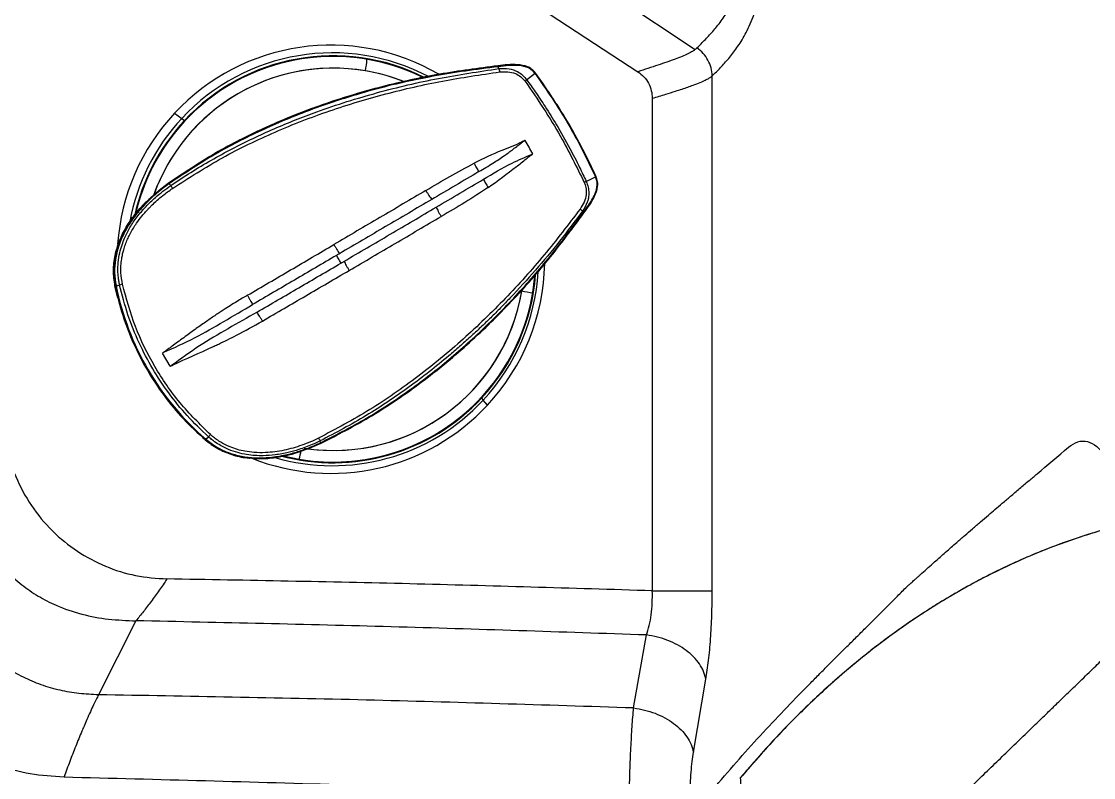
# Model space of a CAD drawing. Extents: x 939 to 1039, y 781 to 934.
# Drawn here: x 942.97 to 951.31, y 829.84 to 835.72 of the extents above; entities that cross this region are included whole.
import ezdxf

# ---------------------------------------------------------------- set-up
doc = ezdxf.new("R2010")
doc.units = 0
doc.header["$MEASUREMENT"] = 0
doc.layers.add('1', color=4, linetype='Continuous')

# ---------------------------------------------------------------- blocks, each defined once
blk = doc.blocks.new('Envoy')
at = {"layer": '1', "color": 3, "linetype": 'Continuous', "lineweight": 25}
for p, q in [((7.8108, 37.4924), (9.5552, 36.3298)), ((7.2865, 37.3508), (9.1083, 36.1572)), ((7.001, 36.2544), (7.001, 36.254)), ((8.0187, 36.2024), (8.0197, 36.2025)), ((8.0757, 36.2081), (8.0747, 36.208)), ((8.0221, 36.1953), (8.0216, 36.1965)), ((8.0282, 36.181), (8.0221, 36.1953)), ((8.3097, 36.143), (8.2452, 36.0926)), ((9.6876, 32.1183), (9.6876, 36.1236)), ((9.2213, 35.948), (9.2213, 32.1183)), ((5.504, 35.834), (5.5596, 35.793)), ((5.5596, 35.793), (5.5809, 35.7773)), ((5.456, 35.2896), (5.3569, 35.2052)), ((5.455, 35.2896), (5.456, 35.2896)), ((5.4617, 35.2838), (5.4607, 35.2847)), ((8.7069, 35.3035), (8.7798, 35.3396)), ((5.4743, 35.2716), (5.4617, 35.2838)), ((8.6777, 35.0711), (8.685, 35.0624)), ((8.685, 35.0624), (8.6856, 35.0617)), ((8.2914, 34.4336), (8.3085, 34.5701)), ((8.3091, 34.5737), (8.2918, 34.4335)), ((5.0406, 34.4906), (5.0415, 34.4905)), ((5.0625, 34.3943), (5.0406, 34.4906)), ((5.0487, 34.4917), (5.0769, 34.4974)), ((8.2918, 34.4335), (8.2914, 34.4336)), ((5.471, 33.8648), (5.4103, 33.9684)), ((7.8934, 33.618), (7.9057, 33.6023)), ((7.9378, 33.5613), (7.9057, 33.6023)), ((5.7411, 33.2934), (5.7229, 33.3093)), ((5.7411, 33.2934), (5.7421, 33.2934)), ((5.7472, 33.2979), (5.7674, 33.3173)), ((6.6393, 33.2713), (6.6372, 33.2845)), ((6.6393, 33.2713), (6.6395, 33.2702)), ((6.086, 33.1505), (6.087, 33.1504)), ((6.3464, 33.1684), (6.4735, 33.1413)), ((6.4733, 33.1409), (6.3504, 33.1669)), ((6.4735, 33.1413), (6.4733, 33.1409)), ((5.2037, 31.8849), (4.9125, 31.3092)), ((9.0756, 31.2069), (9.1761, 31.7748)), ((9.5413, 30.8622), (9.6383, 31.4299))]:
    blk.add_line(p, q, dxfattribs=at)
for centre, radius, start, end in [((6.7209, 34.7015), 1.6623, 59.7129, 137.05584), ((6.7326, 34.7013), 1.6024, 61.97876, 137.05611), ((6.7377, 34.6996), 1.5765, 80.38598, 167.20341), ((6.7373, 34.7), 1.576, 63.64904, 166.81286), ((6.7372, 34.7), 1.5764, 63.40302, 166.71358), ((6.7376, 34.6996), 1.5769, 80.38563, 166.54453), ((6.7371, 34.7013), 1.5794, 63.31766, 137.05604), ((6.2606, 36.3036), 0.742, 349.16003, 356.16983), ((6.737, 34.7013), 1.5754, 63.60134, 80.35498), ((6.737, 34.7011), 1.5751, 63.62225, 80.35422), ((6.7413, 34.6997), 1.4852, 80.38389, 160.53089), ((6.741, 34.7001), 1.4848, 68.20771, 160.42929), ((6.7408, 34.7011), 1.4839, 68.38988, 80.3551), ((7.9712, 36.1509), 0.0645, 3.92675, 27.8118), ((8.8133, 35.2701), 0.9996, 124.63475, 125.62776), ((6.7244, 34.6979), 1.6673, 137.04722, 175.97585), ((6.7356, 34.6981), 1.6068, 137.04379, 169.55641), ((6.7401, 34.698), 1.5838, 137.04453, 167.44728), ((8.5816, 35.5265), 0.2558, 295.45273, 299.32586), ((5.6521, 35.3656), 0.201, 207.85184, 215.32147), ((8.6257, 35.0362), 0.0625, 33.84855, 57.27123), ((6.7174, 34.6975), 1.6674, 317.04745, 358.84245), ((6.7365, 34.6962), 1.5774, 260.39566, 355.6252), ((6.7366, 34.6962), 1.577, 260.39555, 355.60626), ((6.7339, 34.6974), 1.5841, 317.04696, 355.59727), ((6.7293, 34.6974), 1.6072, 317.04716, 356.55219), ((7.1452, 34.9173), 2.1393, 191.47341, 229.1962), ((5.2227, 33.949), 0.5674, 102.56626, 104.88772), ((6.7403, 34.6961), 1.4857, 262.2028, 350.67618), ((6.7368, 34.6957), 1.5769, 255.38371, 350.42813), ((6.7369, 34.6957), 1.5765, 255.41303, 350.42823), ((6.7404, 34.696), 1.4855, 261.1382, 350.42335), ((7.5706, 30.6152), 3.8858, 79.309, 80.59977), ((6.7371, 34.6941), 1.5795, 254.96538, 317.05489), ((6.7209, 34.6939), 1.6623, 248.24722, 317.05576), ((6.7326, 34.6941), 1.6025, 253.72301, 317.05481), ((5.6389, 33.4625), 0.194, 311.50362, 318.22896), ((6.7893, 33.383), 0.1813, 205.07807, 212.94132), ((5.9245, 33.2985), 0.5711, 344.01899, 351.05613)]:
    blk.add_arc(centre, radius, start, end, dxfattribs=at)
for points, knots in [([(9.5686, 36.3427), (9.5904, 36.3642), (9.6341, 36.4072), (9.6996, 36.4784), (9.7648, 36.5596), (9.829, 36.6584), (9.8908, 36.7863), (9.9483, 36.9519), (10.0004, 37.1545), (10.0465, 37.392), (10.0851, 37.6631), (10.1149, 37.9652), (10.1353, 38.2932), (10.148, 38.6537), (10.1547, 39.0412), (10.1583, 39.4509), (10.1609, 39.865), (10.1636, 40.2812), (10.1661, 40.6982), (10.1687, 41.3008), (10.1708, 42.0912), (10.1717, 42.7427), (10.1721, 43.0697)], [0, 0, 0, 0, 0.042241, 0.08439, 0.126406, 0.168067, 0.209261, 0.250182, 0.291055, 0.331755, 0.372299, 0.412804, 0.453512, 0.494639, 0.541227, 0.588214, 0.635476, 0.682886, 0.730374, 0.777774, 0.888483, 1, 1, 1, 1]), ([(9.6876, 36.1236), (9.7089, 36.1449), (9.7517, 36.1877), (9.8159, 36.259), (9.8802, 36.3412), (9.9442, 36.4431), (10.0069, 36.5779), (10.0617, 36.74), (10.1085, 36.9176), (10.1479, 37.0995), (10.1841, 37.3031), (10.2164, 37.5276), (10.2442, 37.7713), (10.2673, 38.031), (10.2855, 38.3024), (10.3016, 38.6262), (10.3142, 39.0018), (10.3231, 39.4259), (10.3288, 39.8492), (10.3325, 40.2712), (10.335, 40.6915), (10.3376, 41.2963), (10.3397, 42.0884), (10.3406, 42.7409), (10.341, 43.0682)], [0, 0, 0, 0, 0.041131, 0.082408, 0.123998, 0.165945, 0.208239, 0.250676, 0.282545, 0.314432, 0.346333, 0.378286, 0.410271, 0.442246, 0.474149, 0.505926, 0.553106, 0.599957, 0.646558, 0.692933, 0.739105, 0.785057, 0.892197, 1, 1, 1, 1]), ([(9.5552, 36.3298), (9.5491, 36.325), (9.5371, 36.3157), (9.4887, 36.2908), (9.4003, 36.2543), (9.2636, 36.2065), (9.1614, 36.174), (9.1083, 36.1572)], [0, 0, 0, 0, 0.122367, 0.241323, 0.479364, 0.7298, 1, 1, 1, 1]), ([(9.5686, 36.3427), (9.5663, 36.3405), (9.5619, 36.3362), (9.5574, 36.3319), (9.5552, 36.3298)], [0, 0, 0, 0, 0.49988, 1, 1, 1, 1]), ([(9.6876, 36.1236), (9.6854, 36.1449), (9.6812, 36.1875), (9.656, 36.2477), (9.6192, 36.3018), (9.5854, 36.329), (9.5686, 36.3427)], [0, 0, 0, 0, 0.250003, 0.499999, 0.750003, 1, 1, 1, 1]), ([(5.455, 35.2896), (5.5616, 35.3612), (5.7749, 35.5044), (6.1167, 35.6832), (6.4701, 35.8367), (6.8397, 35.9657), (7.2231, 36.0701), (7.6185, 36.1519), (7.8853, 36.1855), (8.0187, 36.2024)], [0, 0, 0, 0, 0.139999, 0.280001, 0.420004, 0.560008, 0.706672, 0.853335, 1, 1, 1, 1]), ([(8.0197, 36.2025), (7.8682, 36.183), (7.5651, 36.144), (7.1171, 36.045), (6.6774, 35.9145), (6.2505, 35.7465), (5.8382, 35.5435), (5.5834, 35.3743), (5.456, 35.2896)], [0, 0, 0, 0, 0.166635, 0.33328, 0.499938, 0.66661, 0.833295, 1, 1, 1, 1]), ([(8.3133, 36.1465), (8.3044, 36.1568), (8.2866, 36.1771), (8.2392, 36.2029), (8.1481, 36.2187), (8.0708, 36.2089), (8.0197, 36.2025)], [0, 0, 0, 0, 0.128849, 0.256872, 0.508173, 1, 1, 1, 1]), ([(8.021, 36.1973), (8.0207, 36.1985), (8.0202, 36.2011), (8.0199, 36.202), (8.0197, 36.2025)], [0, 0, 0, 0, 0.47405, 1, 1, 1, 1]), ([(8.3097, 36.143), (8.3024, 36.1515), (8.2876, 36.1689), (8.2467, 36.1938), (8.1845, 36.2083), (8.1047, 36.2054), (8.05, 36.1995), (8.0216, 36.1965)], [0, 0, 0, 0, 0.108702, 0.221774, 0.461329, 0.720722, 1, 1, 1, 1]), ([(8.0216, 36.1965), (7.8517, 36.1742), (7.5115, 36.1297), (7.01, 36.0114), (6.5552, 35.8642), (6.1507, 35.6921), (5.7935, 35.5077), (5.5715, 35.359), (5.4607, 35.2847)], [0, 0, 0, 0, 0.187063, 0.3746442, 0.5618786, 0.7084308, 0.8544136, 1, 1, 1, 1]), ([(5.4743, 35.2716), (5.5264, 35.3062), (5.6299, 35.375), (5.7897, 35.4697), (5.9511, 35.5577), (6.1143, 35.639), (6.2786, 35.7138), (6.4438, 35.7825), (6.7097, 35.8832), (7.0796, 35.9991), (7.5543, 36.1112), (7.8711, 36.1578), (8.0282, 36.181)], [0, 0, 0, 0, 0.068383, 0.136054, 0.203066, 0.269461, 0.335261, 0.400486, 0.465146, 0.646215, 0.824646, 1, 1, 1, 1]), ([(5.4881, 35.2493), (5.6161, 35.3312), (5.8721, 35.4949), (6.284, 35.6927), (6.7092, 35.8579), (7.1457, 35.9885), (7.5887, 36.0901), (7.8866, 36.1336), (8.0355, 36.1553)], [0, 0, 0, 0, 0.166577, 0.333185, 0.499836, 0.666527, 0.83325, 1, 1, 1, 1]), ([(7.2748, 36.0738), (7.3447, 36.0891), (7.4966, 36.1223), (7.7447, 36.1651), (7.9234, 36.1869), (8.0189, 36.1985)], [0, 0, 0, 0, 0.284298, 0.617942, 1, 1, 1, 1]), ([(8.0282, 36.181), (8.0547, 36.1825), (8.104, 36.1853), (8.1672, 36.1626), (8.2134, 36.1307), (8.2345, 36.1053), (8.2451, 36.0925)], [0, 0, 0, 0, 0.3224465, 0.598467, 0.7990183, 1, 1, 1, 1]), ([(8.0355, 36.1553), (8.0559, 36.1567), (8.0966, 36.1596), (8.1527, 36.146), (8.1993, 36.1196), (8.2204, 36.095), (8.231, 36.0826)], [0, 0, 0, 0, 0.281712, 0.560126, 0.779525, 1, 1, 1, 1]), ([(8.3097, 36.143), (8.398, 36.015), (8.5746, 35.7588), (8.7114, 35.4793), (8.7798, 35.3396)], [0, 0, 0, 0, 0.4999731, 1, 1, 1, 1]), ([(8.3099, 36.1435), (8.3107, 36.1442), (8.3125, 36.1457), (8.313, 36.1463), (8.3133, 36.1465)], [0, 0, 0, 0, 0.474058, 1, 1, 1, 1]), ([(8.7836, 35.3417), (8.7665, 35.3783), (8.7379, 35.4396), (8.6984, 35.518), (8.6669, 35.5786), (8.6376, 35.6332), (8.6071, 35.6882), (8.5757, 35.7431), (8.5436, 35.7974), (8.5117, 35.85), (8.4796, 35.9011), (8.4407, 35.9616), (8.3859, 36.044), (8.34, 36.1082), (8.3129, 36.1461)], [0, 0, 0, 0, 0.129569, 0.217392, 0.282166, 0.348956, 0.416667, 0.484372, 0.552082, 0.61936, 0.681951, 0.746174, 0.850379, 1, 1, 1, 1]), ([(8.784, 35.3421), (8.7464, 35.4207), (8.671, 35.5778), (8.5182, 35.8493), (8.391, 36.0338), (8.3133, 36.1465)], [0, 0, 0, 0, 0.28002, 0.560045, 1, 1, 1, 1]), ([(9.1083, 36.1572), (9.1248, 36.1446), (9.1577, 36.1195), (9.1932, 36.068), (9.2169, 36.01), (9.2198, 35.9686), (9.2213, 35.948)], [0, 0, 0, 0, 0.250066, 0.499999, 0.749932, 1, 1, 1, 1]), ([(9.6876, 36.1236), (9.6841, 36.1205), (9.6768, 36.1142), (9.6586, 36.1028), (9.6315, 36.0886), (9.5917, 36.0708), (9.5442, 36.0523), (9.4956, 36.0349), (9.4498, 36.0194), (9.3924, 36.0007), (9.3162, 35.9768), (9.2555, 35.9583), (9.2213, 35.948)], [0, 0, 0, 0, 0.075506, 0.155967, 0.241418, 0.354361, 0.477984, 0.555112, 0.63751, 0.725189, 0.845277, 1, 1, 1, 1]), ([(8.231, 36.0826), (8.2797, 36.0126), (8.3772, 35.8726), (8.5354, 35.612), (8.6323, 35.4155), (8.6915, 35.2955)], [0, 0, 0, 0, 0.280022, 0.56005, 1, 1, 1, 1]), ([(8.2452, 36.0926), (8.267, 36.0621), (8.3158, 35.994), (8.3929, 35.8782), (8.484, 35.7319), (8.5733, 35.574), (8.6495, 35.4262), (8.6899, 35.3398), (8.7069, 35.3035)], [0, 0, 0, 0, 0.1227168, 0.2744809, 0.4552949, 0.6869665, 0.86853, 1, 1, 1, 1]), ([(8.2257, 35.6203), (8.2255, 35.6202), (8.2236, 35.6191), (8.2166, 35.6152), (8.1606, 35.5858), (8.0275, 35.5396), (7.9061, 35.48), (7.8349, 35.4449)], [0, 0, 0, 0, 0.001606, 0.015651, 0.055885, 0.446076, 1, 1, 1, 1]), ([(7.8722, 35.3794), (7.9089, 35.4013), (7.9763, 35.4414), (8.0645, 35.4993), (8.1286, 35.5462), (8.1725, 35.5802), (8.1996, 35.6012), (8.2156, 35.6132), (8.2231, 35.6184), (8.225, 35.6198), (8.2255, 35.6201), (8.2257, 35.6202), (8.2257, 35.6203), (8.2257, 35.6203), (8.2257, 35.6203)], [0, 0, 0, 0, 0.299209, 0.548791, 0.745257, 0.856197, 0.935514, 0.983299, 0.995487, 0.998699, 0.999584, 0.999852, 0.999943, 1, 1, 1, 1]), ([(8.2316, 35.6223), (8.2307, 35.6218), (8.2289, 35.6207), (8.2268, 35.6204), (8.2257, 35.6203)], [0, 0, 0, 0, 0.486474, 1, 1, 1, 1]), ([(8.2922, 35.5187), (8.2821, 35.536), (8.262, 35.5706), (8.2417, 35.6051), (8.2316, 35.6223)], [0, 0, 0, 0, 0.49999, 1, 1, 1, 1]), ([(7.9071, 35.3198), (7.9806, 35.3641), (8.1029, 35.4378), (8.2345, 35.4934), (8.287, 35.5156)], [0, 0, 0, 0, 0.600622, 1, 1, 1, 1]), ([(7.9452, 35.2565), (8.0189, 35.3094), (8.1191, 35.3813), (8.2251, 35.4679), (8.2638, 35.4978), (8.2784, 35.5083), (8.2826, 35.5113), (8.2854, 35.5135), (8.2866, 35.5151), (8.287, 35.5156)], [0, 0, 0, 0, 0.632717, 0.860015, 0.958227, 0.975914, 0.98598, 0.994956, 1, 1, 1, 1]), ([(8.287, 35.5156), (8.2879, 35.5161), (8.2896, 35.5172), (8.2913, 35.5182), (8.2922, 35.5187)], [0, 0, 0, 0, 0.4999386, 1, 1, 1, 1]), ([(5.5335, 35.3388), (5.5463, 35.3478), (5.5632, 35.3597), (5.5807, 35.3707), (5.585, 35.3734)], [0, 0, 0, 0, 0.7562108, 1, 1, 1, 1]), ([(7.4595, 35.2331), (7.5214, 35.27), (7.6451, 35.3437), (7.7716, 35.4112), (7.8349, 35.4449)], [0, 0, 0, 0, 0.500184, 1, 1, 1, 1]), ([(7.8722, 35.3794), (7.8113, 35.3435), (7.6896, 35.2715), (7.5664, 35.199), (7.5048, 35.1627)], [0, 0, 0, 0, 0.4998869, 1, 1, 1, 1]), ([(7.8349, 35.4449), (7.8412, 35.4328), (7.8538, 35.4085), (7.866, 35.3891), (7.8722, 35.3794)], [0, 0, 0, 0, 0.500009, 1, 1, 1, 1]), ([(5.0406, 34.4906), (5.0351, 34.53), (5.024, 34.6089), (5.0383, 34.7283), (5.073, 34.8426), (5.1265, 34.9495), (5.1944, 35.0474), (5.2987, 35.1672), (5.3925, 35.2406), (5.455, 35.2896)], [0, 0, 0, 0, 0.125102, 0.250213, 0.375315, 0.500374, 0.625386, 0.75036, 1, 1, 1, 1]), ([(5.4607, 35.2847), (5.4232, 35.2564), (5.3463, 35.1983), (5.2582, 35.1102), (5.1921, 35.0301), (5.1465, 34.9641), (5.1032, 34.8874), (5.0661, 34.7987), (5.042, 34.6975), (5.0336, 34.5942), (5.0436, 34.5263), (5.0487, 34.4917)], [0, 0, 0, 0, 0.149094, 0.30596, 0.3943, 0.478842, 0.560232, 0.673646, 0.782721, 0.889307, 1, 1, 1, 1]), ([(5.4597, 35.2854), (5.4589, 35.2864), (5.4572, 35.2885), (5.4564, 35.2892), (5.456, 35.2896)], [0, 0, 0, 0, 0.474075, 1, 1, 1, 1]), ([(7.5398, 35.1029), (7.6016, 35.1395), (7.7246, 35.2123), (7.8465, 35.2841), (7.9071, 35.3198)], [0, 0, 0, 0, 0.502291, 1, 1, 1, 1]), ([(7.9071, 35.3198), (7.9124, 35.3101), (7.9229, 35.2906), (7.9378, 35.2679), (7.9452, 35.2565)], [0, 0, 0, 0, 0.499964, 1, 1, 1, 1]), ([(8.6915, 35.2955), (8.6965, 35.2825), (8.708, 35.2519), (8.7091, 35.1984), (8.693, 35.1404), (8.6709, 35.1064), (8.6595, 35.0888)], [0, 0, 0, 0, 0.189798, 0.444631, 0.71368, 1, 1, 1, 1]), ([(8.7068, 35.3035), (8.7125, 35.2888), (8.7238, 35.2594), (8.7284, 35.2166), (8.726, 35.1814), (8.7207, 35.1578), (8.7088, 35.12), (8.692, 35.0936), (8.6777, 35.0711)], [0, 0, 0, 0, 0.19171, 0.382751, 0.518619, 0.620985, 0.67746, 1, 1, 1, 1]), ([(8.6856, 35.0617), (8.6976, 35.0787), (8.7195, 35.1097), (8.75, 35.1556), (8.7726, 35.1973), (8.7869, 35.2369), (8.7928, 35.2727), (8.7916, 35.3077), (8.7837, 35.3291), (8.7798, 35.3396)], [0, 0, 0, 0, 0.202412, 0.370359, 0.538243, 0.664435, 0.77848, 0.891455, 1, 1, 1, 1]), ([(8.6892, 35.0582), (8.7199, 35.0998), (8.7662, 35.1625), (8.7969, 35.2498), (8.7976, 35.3038), (8.7886, 35.3293), (8.784, 35.3421)], [0, 0, 0, 0, 0.491822, 0.743125, 0.871146, 1, 1, 1, 1]), ([(8.7797, 35.3397), (8.7799, 35.3398), (8.7812, 35.3404), (8.7831, 35.3414), (8.7837, 35.3419), (8.784, 35.3421)], [0, 0, 0, 0, 0.0465324, 0.4985573, 1, 1, 1, 1]), ([(5.3569, 35.2052), (5.3291, 35.1829), (5.2704, 35.1358), (5.196, 35.0477), (5.1277, 34.9503), (5.0742, 34.8433), (5.0393, 34.7288), (5.0249, 34.6092), (5.036, 34.5301), (5.0415, 34.4905)], [0, 0, 0, 0, 0.129958, 0.274538, 0.419297, 0.564249, 0.709386, 0.854655, 1, 1, 1, 1]), ([(5.0769, 34.4974), (5.0749, 34.5071), (5.0707, 34.5275), (5.0664, 34.5599), (5.0637, 34.5951), (5.0634, 34.6331), (5.0664, 34.6847), (5.0762, 34.7449), (5.094, 34.808), (5.1138, 34.8592), (5.1345, 34.9033), (5.157, 34.9445), (5.1832, 34.9861), (5.2128, 35.0275), (5.2458, 35.0686), (5.2924, 35.1205), (5.3659, 35.1921), (5.4339, 35.2419), (5.4743, 35.2716)], [0, 0, 0, 0, 0.032328, 0.067596, 0.105804, 0.146949, 0.191032, 0.273385, 0.344194, 0.403456, 0.451162, 0.50243, 0.555598, 0.610675, 0.667646, 0.726515, 0.837074, 1, 1, 1, 1]), ([(5.0992, 34.5028), (5.0941, 34.5328), (5.0849, 34.5859), (5.087, 34.6562), (5.0928, 34.701), (5.0975, 34.7261), (5.1018, 34.7459), (5.1091, 34.7744), (5.1215, 34.8126), (5.1375, 34.8525), (5.1499, 34.8785), (5.1582, 34.8947), (5.1741, 34.9249), (5.2042, 34.9737), (5.2451, 35.0279), (5.2748, 35.0627), (5.2951, 35.0849), (5.312, 35.1026), (5.3361, 35.1267), (5.3694, 35.1575), (5.4213, 35.2016), (5.4623, 35.231), (5.4881, 35.2493)], [0, 0, 0, 0, 0.101944, 0.180292, 0.234991, 0.253455, 0.265989, 0.302849, 0.352143, 0.400709, 0.447145, 0.448651, 0.461699, 0.562004, 0.640623, 0.68953, 0.715624, 0.741723, 0.77139, 0.830385, 0.893874, 1, 1, 1, 1]), ([(5.3165, 35.1707), (5.3328, 35.1862), (5.36, 35.212), (5.3899, 35.2345), (5.4019, 35.2436)], [0, 0, 0, 0, 0.599593, 1, 1, 1, 1]), ([(7.4595, 35.2331), (7.3406, 35.163), (7.1027, 35.023), (6.8637, 34.8827), (6.7441, 34.8126)], [0, 0, 0, 0, 0.4998701, 1, 1, 1, 1]), ([(7.4595, 35.2331), (7.4634, 35.2265), (7.4713, 35.2133), (7.4831, 35.1945), (7.4946, 35.177), (7.5014, 35.1674), (7.5048, 35.1627)], [0, 0, 0, 0, 0.247838, 0.50001, 0.752153, 1, 1, 1, 1]), ([(7.9452, 35.2565), (7.8851, 35.2174), (7.7648, 35.1392), (7.6403, 35.0668), (7.578, 35.0305)], [0, 0, 0, 0, 0.499818, 1, 1, 1, 1]), ([(7.5048, 35.1627), (7.3855, 35.0925), (7.1468, 34.9522), (6.907, 34.8115), (6.7872, 34.7411)], [0, 0, 0, 0, 0.49996, 1, 1, 1, 1]), ([(8.6595, 35.0888), (8.5682, 34.9687), (8.3856, 34.7284), (8.081, 34.3901), (7.7541, 34.0723), (7.402, 33.7819), (7.0278, 33.5199), (6.7593, 33.3774), (6.6251, 33.3062)], [0, 0, 0, 0, 0.166754, 0.333479, 0.500173, 0.666827, 0.833439, 1, 1, 1, 1]), ([(8.6777, 35.0711), (8.6193, 34.9932), (8.5019, 34.837), (8.3141, 34.6125), (8.1586, 34.4412), (8.041, 34.3197), (7.964, 34.2428), (7.8853, 34.167), (7.8047, 34.0922), (7.7224, 34.0185), (7.5672, 33.8849), (7.3296, 33.6988), (6.9967, 33.4738), (6.7579, 33.348), (6.6372, 33.2845)], [0, 0, 0, 0, 0.107284, 0.21546, 0.321499, 0.361024, 0.400743, 0.440653, 0.480751, 0.521036, 0.561505, 0.704793, 0.850849, 1, 1, 1, 1]), ([(6.6395, 33.2702), (6.753, 33.3279), (6.9804, 33.4433), (7.3016, 33.653), (7.6075, 33.8858), (7.901, 34.1456), (8.1804, 34.4302), (8.4456, 34.7363), (8.6057, 34.9534), (8.6856, 35.0617)], [0, 0, 0, 0, 0.138956, 0.278263, 0.418082, 0.558399, 0.705743, 0.8531, 1, 1, 1, 1]), ([(6.6404, 33.2667), (6.7046, 33.2985), (6.8224, 33.3565), (6.9779, 33.4449), (7.1, 33.5195), (7.198, 33.5832), (7.2835, 33.6415), (7.4053, 33.7282), (7.5631, 33.849), (7.769, 34.0228), (7.9766, 34.217), (8.1386, 34.3851), (8.2536, 34.5122), (8.3387, 34.6097), (8.4436, 34.736), (8.5637, 34.8882), (8.6451, 35.0009), (8.6876, 35.0597)], [0, 0, 0, 0, 0.078195, 0.143218, 0.195056, 0.234303, 0.270747, 0.307871, 0.39744, 0.487347, 0.60175, 0.707316, 0.741781, 0.788724, 0.848409, 0.920838, 1, 1, 1, 1]), ([(6.6408, 33.2648), (6.7769, 33.3347), (7.0489, 33.4746), (7.4272, 33.7356), (7.7822, 34.0264), (8.1109, 34.3467), (8.4161, 34.6897), (8.5982, 34.9354), (8.6892, 35.0582)], [0, 0, 0, 0, 0.166706, 0.333389, 0.500062, 0.666719, 0.833364, 1, 1, 1, 1]), ([(6.8221, 34.6813), (6.9421, 34.7516), (7.182, 34.8921), (7.4205, 35.0326), (7.5398, 35.1029)], [0, 0, 0, 0, 0.5000344, 1, 1, 1, 1]), ([(7.5398, 35.1029), (7.5421, 35.0979), (7.5469, 35.0877), (7.5562, 35.0696), (7.5666, 35.0504), (7.5743, 35.0371), (7.578, 35.0305)], [0, 0, 0, 0, 0.247835, 0.500006, 0.752171, 1, 1, 1, 1]), ([(8.6858, 35.0612), (8.6867, 35.0605), (8.6885, 35.0591), (8.689, 35.0585), (8.6892, 35.0582)], [0, 0, 0, 0, 0.474112, 1, 1, 1, 1]), ([(6.8624, 34.6104), (6.982, 34.6804), (7.2211, 34.8206), (7.4591, 34.9606), (7.578, 35.0305)], [0, 0, 0, 0, 0.500127, 1, 1, 1, 1]), ([(6.0704, 34.4176), (6.1265, 34.4505), (6.2387, 34.5164), (6.4074, 34.6147), (6.576, 34.7133), (6.6881, 34.7795), (6.7441, 34.8126)], [0, 0, 0, 0, 0.250063, 0.500093, 0.750076, 1, 1, 1, 1]), ([(6.7441, 34.8126), (6.748, 34.8061), (6.7558, 34.7929), (6.7672, 34.7738), (6.7779, 34.7561), (6.7841, 34.7461), (6.7872, 34.7411)], [0, 0, 0, 0, 0.247849, 0.499986, 0.752142, 1, 1, 1, 1]), ([(6.7639, 34.7276), (6.6551, 34.6638), (6.4374, 34.5362), (6.2198, 34.409), (6.111, 34.3454)], [0, 0, 0, 0, 0.50006, 1, 1, 1, 1]), ([(6.7872, 34.7411), (6.7833, 34.7389), (6.7756, 34.7344), (6.7678, 34.7299), (6.7639, 34.7277)], [0, 0, 0, 0, 0.49993, 1, 1, 1, 1]), ([(6.799, 34.6677), (6.7967, 34.6721), (6.792, 34.6809), (6.7823, 34.6977), (6.7723, 34.7145), (6.7667, 34.7233), (6.7639, 34.7276)], [0, 0, 0, 0, 0.250247, 0.500002, 0.749762, 1, 1, 1, 1]), ([(6.1457, 34.2863), (6.2543, 34.3497), (6.472, 34.4768), (6.6898, 34.604), (6.799, 34.6677)], [0, 0, 0, 0, 0.498923, 1, 1, 1, 1]), ([(6.799, 34.6677), (6.8036, 34.6704), (6.8112, 34.675), (6.819, 34.6795), (6.8221, 34.6813)], [0, 0, 0, 0, 0.5917591, 1, 1, 1, 1]), ([(6.8221, 34.6813), (6.8248, 34.6765), (6.8302, 34.6667), (6.8402, 34.6491), (6.851, 34.6301), (6.8586, 34.6169), (6.8624, 34.6104)], [0, 0, 0, 0, 0.247851, 0.500018, 0.752185, 1, 1, 1, 1]), ([(6.1879, 34.2171), (6.3003, 34.2826), (6.5251, 34.4136), (6.75, 34.5448), (6.8624, 34.6104)], [0, 0, 0, 0, 0.499986, 1, 1, 1, 1]), ([(5.0415, 34.4905), (5.0596, 34.4141), (5.0957, 34.2612), (5.1813, 34.0413), (5.2886, 33.8314), (5.419, 33.6351), (5.5688, 33.4528), (5.6843, 33.3465), (5.7421, 33.2934)], [0, 0, 0, 0, 0.166667, 0.333333, 0.5, 0.666667, 0.833334, 1, 1, 1, 1]), ([(5.0574, 34.4935), (5.0572, 34.4935), (5.0568, 34.4934), (5.0556, 34.4932), (5.0519, 34.4924), (5.0476, 34.4916), (5.0432, 34.4908), (5.0421, 34.4906), (5.0416, 34.4905)], [0, 0, 0, 0, 0.020854, 0.03787, 0.129561, 0.490803, 0.742001, 1, 1, 1, 1]), ([(5.7674, 33.3173), (5.7113, 33.3708), (5.6001, 33.4767), (5.4564, 33.655), (5.3309, 33.8445), (5.2247, 34.048), (5.1362, 34.266), (5.0968, 34.4196), (5.0769, 34.4974)], [0, 0, 0, 0, 0.16769, 0.332135, 0.493481, 0.658078, 0.826864, 1, 1, 1, 1]), ([(5.7836, 33.3333), (5.7017, 33.4137), (5.5381, 33.5744), (5.3441, 33.8605), (5.1896, 34.17), (5.1293, 34.3919), (5.0992, 34.5028)], [0, 0, 0, 0, 0.249996, 0.499993, 0.750007, 1, 1, 1, 1]), ([(6.0704, 34.4176), (6.0438, 34.4018), (5.9809, 34.3644), (5.908, 34.3186), (5.8505, 34.2809), (5.8164, 34.2581), (5.7806, 34.2337), (5.743, 34.2076), (5.7037, 34.1799), (5.6629, 34.1508), (5.6201, 34.1198), (5.5748, 34.0866), (5.5293, 34.0535), (5.4883, 34.0238), (5.459, 34.0027), (5.441, 33.9901), (5.4313, 33.9834), (5.4249, 33.9786), (5.4215, 33.9754), (5.4203, 33.9742)], [0, 0, 0, 0, 0.117496, 0.278072, 0.327175, 0.3792, 0.434168, 0.492133, 0.553182, 0.617397, 0.68341, 0.754835, 0.831571, 0.898212, 0.948342, 0.969623, 0.982104, 0.993556, 1, 1, 1, 1]), ([(6.0704, 34.4176), (6.0742, 34.4111), (6.0818, 34.3981), (6.0927, 34.3789), (6.1027, 34.3609), (6.1082, 34.3505), (6.111, 34.3454)], [0, 0, 0, 0, 0.247876, 0.499984, 0.752102, 1, 1, 1, 1]), ([(5.4203, 33.9742), (5.5011, 34.0102), (5.6613, 34.0814), (5.8866, 34.2125), (6.0364, 34.3012), (6.111, 34.3454)], [0, 0, 0, 0, 0.338239, 0.670379, 1, 1, 1, 1]), ([(6.1457, 34.2863), (6.0705, 34.2433), (5.9194, 34.1569), (5.6936, 34.0266), (5.5524, 33.923), (5.4812, 33.8707)], [0, 0, 0, 0, 0.329611, 0.66173, 1, 1, 1, 1]), ([(6.1879, 34.2171), (6.1841, 34.2236), (6.1765, 34.2366), (6.1653, 34.2552), (6.1548, 34.2722), (6.1487, 34.2816), (6.1457, 34.2863)], [0, 0, 0, 0, 0.24791, 0.500003, 0.752101, 1, 1, 1, 1]), ([(5.4812, 33.8707), (5.4816, 33.8708), (5.4843, 33.8709), (5.4885, 33.873), (5.5917, 33.9248), (5.6979, 33.9688), (5.8001, 34.0161), (5.8012, 34.0166), (5.8053, 34.0185), (5.8209, 34.0257), (5.8821, 34.0544), (6.0089, 34.1165), (6.1208, 34.1794), (6.1879, 34.2171)], [0, 0, 0, 0, 0.001548, 0.010269, 0.017591, 0.445575, 0.445706, 0.446867, 0.450176, 0.462839, 0.512318, 0.707529, 1, 1, 1, 1]), ([(5.4203, 33.9742), (5.4186, 33.9733), (5.4153, 33.9713), (5.412, 33.9694), (5.4103, 33.9684)], [0, 0, 0, 0, 0.499982, 1, 1, 1, 1]), ([(5.471, 33.8648), (5.4727, 33.8658), (5.4761, 33.8678), (5.4795, 33.8698), (5.4812, 33.8707)], [0, 0, 0, 0, 0.500018, 1, 1, 1, 1]), ([(3.7639, 33.536), (3.767, 33.4348), (3.7732, 33.2322), (3.8238, 32.9654), (3.8968, 32.7395), (3.9832, 32.5542), (4.0857, 32.3965), (4.1979, 32.2669), (4.3133, 32.1632), (4.4419, 32.0746), (4.5976, 31.9945), (4.7815, 31.932), (4.9908, 31.8932), (5.1326, 31.8876), (5.2037, 31.8849)], [0, 0, 0, 0, 0.122161, 0.244544, 0.326522, 0.40877, 0.491309, 0.553568, 0.616179, 0.679137, 0.742656, 0.828378, 0.914002, 1, 1, 1, 1]), ([(4.1677, 33.5104), (4.1726, 33.4243), (4.1825, 33.2521), (4.2615, 33.0043), (4.3835, 32.7772), (4.5474, 32.5801), (4.7436, 32.4204), (4.9638, 32.3036), (5.2, 32.2279), (5.3635, 32.2163), (5.4452, 32.2106)], [0, 0, 0, 0, 0.127802, 0.255509, 0.382879, 0.509223, 0.634065, 0.756821, 0.878384, 1, 1, 1, 1]), ([(6.0861, 33.1519), (6.0787, 33.1522), (6.0318, 33.154), (5.9472, 33.1763), (5.8361, 33.2209), (5.7728, 33.2692), (5.7411, 33.2934)], [0, 0, 0, 0, 0.0581268, 0.3720859, 0.6860545, 1, 1, 1, 1]), ([(5.7531, 33.3047), (5.7529, 33.3044), (5.752, 33.3035), (5.7494, 33.3005), (5.7465, 33.2975), (5.744, 33.2951), (5.7426, 33.2937), (5.7423, 33.2935), (5.7421, 33.2934)], [0, 0, 0, 0, 0.035023, 0.125763, 0.479175, 0.725562, 0.855634, 1, 1, 1, 1]), ([(5.7421, 33.2934), (5.7738, 33.2691), (5.8373, 33.2206), (5.9487, 33.1761), (6.0331, 33.1538), (6.0798, 33.152), (6.0867, 33.1518)], [0, 0, 0, 0, 0.315134, 0.630089, 0.944767, 1, 1, 1, 1]), ([(5.7472, 33.2979), (5.775, 33.2765), (5.8298, 33.2342), (5.9245, 33.191), (6.0249, 33.1628), (6.1333, 33.1506), (6.2491, 33.1542), (6.3606, 33.1724), (6.4633, 33.2), (6.554, 33.2317), (6.6115, 33.2576), (6.6395, 33.2702)], [0, 0, 0, 0, 0.111063, 0.219204, 0.328206, 0.441568, 0.564529, 0.695226, 0.799829, 0.902231, 1, 1, 1, 1]), ([(6.6372, 33.2845), (6.6163, 33.2746), (6.5789, 33.2569), (6.5234, 33.2349), (6.462, 33.2136), (6.3838, 33.1918), (6.2911, 33.1747), (6.1824, 33.1664), (6.0839, 33.1727), (5.9942, 33.1921), (5.926, 33.2157), (5.8662, 33.2451), (5.8201, 33.2747), (5.7891, 33.2984), (5.7733, 33.3121), (5.7674, 33.3173)], [0, 0, 0, 0, 0.0749901, 0.1343176, 0.1939055, 0.2859632, 0.3976261, 0.4991949, 0.6392299, 0.7158525, 0.7968206, 0.8728789, 0.9320969, 0.9744776, 1, 1, 1, 1]), ([(6.6251, 33.3062), (6.6038, 33.2961), (6.5609, 33.2758), (6.4942, 33.2502), (6.4259, 33.2284), (6.3558, 33.2112), (6.2843, 33.1989), (6.2062, 33.192), (6.1283, 33.1929), (6.0552, 33.2021), (5.9928, 33.2167), (5.9457, 33.2332), (5.8972, 33.2546), (5.8564, 33.2774), (5.8147, 33.3066), (5.7939, 33.3244), (5.7836, 33.3333)], [0, 0, 0, 0, 0.079407, 0.159244, 0.239497, 0.320182, 0.401259, 0.482725, 0.582945, 0.661941, 0.729596, 0.797605, 0.829089, 0.907854, 0.954115, 1, 1, 1, 1]), ([(12.46, 33.2366), (12.4843, 33.2532), (12.5329, 33.2863), (12.6063, 33.2844), (12.6794, 33.2485), (12.7272, 33.1909), (12.7512, 33.162)], [0, 0, 0, 0, 0.250001, 0.500003, 0.750013, 1, 1, 1, 1]), ([(6.0867, 33.1518), (6.1194, 33.1492), (6.1915, 33.1435), (6.3032, 33.1559), (6.4583, 33.188), (6.5678, 33.2341), (6.6408, 33.2648)], [0, 0, 0, 0, 0.171321, 0.378899, 0.586211, 1, 1, 1, 1]), ([(6.6391, 33.2701), (6.6392, 33.2699), (6.6398, 33.2684), (6.6406, 33.2662), (6.6408, 33.2653), (6.6408, 33.2648)], [0, 0, 0, 0, 0.07093, 0.511391, 1, 1, 1, 1]), ([(11.1937, 32.1424), (11.1968, 32.1452), (11.2046, 32.1523), (11.2188, 32.1652), (11.238, 32.1824), (11.2598, 32.2021), (11.2813, 32.2214), (11.3007, 32.2388), (11.329, 32.2641), (11.3678, 32.2988), (11.4295, 32.3537), (11.5037, 32.4193), (11.5821, 32.4881), (11.6518, 32.5487), (11.7133, 32.6019), (11.7746, 32.6546), (11.8329, 32.7044), (11.8894, 32.7527), (11.9465, 32.8012), (12.0101, 32.8553), (12.0795, 32.9141), (12.1484, 32.9725), (12.2757, 33.0803), (12.3783, 33.1673), (12.46, 33.2366)], [0, 0, 0, 0, 0.007354, 0.018591, 0.033711, 0.052713, 0.070413, 0.084645, 0.098721, 0.137418, 0.176831, 0.244816, 0.313267, 0.362763, 0.409837, 0.459067, 0.507994, 0.547883, 0.592935, 0.643149, 0.698526, 0.75712, 0.8064, 1, 1, 1, 1]), ([(4.9125, 31.3092), (4.8616, 31.3114), (4.7611, 31.3157), (4.6116, 31.342), (4.4663, 31.3839), (4.3256, 31.4438), (4.1928, 31.5209), (4.0696, 31.6146), (3.9575, 31.7236), (3.8472, 31.859), (3.7445, 32.0236), (3.6555, 32.2173), (3.5887, 32.4208), (3.5425, 32.6307), (3.5136, 32.8443), (3.5083, 32.9885), (3.5057, 33.061)], [0, 0, 0, 0, 0.060833, 0.120041, 0.180983, 0.241153, 0.302392, 0.364026, 0.425716, 0.488841, 0.572222, 0.656905, 0.742943, 0.827627, 0.91335, 1, 1, 1, 1]), ([(12.7329, 32.5938), (12.6307, 32.5621), (12.4284, 32.4992), (12.1277, 32.3789), (11.8836, 32.2643), (11.6944, 32.1643), (11.5589, 32.0876), (11.4237, 32.006), (11.2851, 31.9168), (11.1061, 31.7938), (10.8893, 31.6311), (10.6379, 31.4209), (10.3902, 31.1905), (10.1466, 30.9416), (9.9868, 30.7566), (9.908, 30.6653)], [0, 0, 0, 0, 0.1077939, 0.2135375, 0.3175038, 0.3658399, 0.4136822, 0.461033, 0.509042, 0.560588, 0.6510048, 0.7393491, 0.8282452, 0.9152933, 1, 1, 1, 1]), ([(12.7329, 32.5938), (12.6151, 32.5568), (12.3793, 32.4829), (12.0254, 32.3348), (11.6712, 32.1566), (11.3407, 31.9574), (11.0339, 31.7431), (10.751, 31.5194), (10.4687, 31.267), (10.1875, 30.9873), (10.001, 30.7725), (9.908, 30.6653)], [0, 0, 0, 0, 0.124269, 0.248889, 0.373793, 0.498839, 0.599029, 0.699319, 0.799678, 0.900041, 1, 1, 1, 1]), ([(5.4452, 32.2106), (5.425, 32.1808), (5.3843, 32.1209), (5.3225, 32.0354), (5.2614, 31.9549), (5.2228, 31.9081), (5.2037, 31.8849)], [0, 0, 0, 0, 0.248761, 0.500751, 0.752215, 1, 1, 1, 1]), ([(9.2213, 32.1183), (8.5921, 32.1377), (7.3336, 32.1765), (6.0747, 32.1992), (5.4452, 32.2106)], [0, 0, 0, 0, 0.500007, 1, 1, 1, 1]), ([(9.1761, 31.7748), (9.1837, 31.7984), (9.1988, 31.8454), (9.2137, 31.9306), (9.2223, 32.0225), (9.2216, 32.0864), (9.2213, 32.1183)], [0, 0, 0, 0, 0.251949, 0.502141, 0.751265, 1, 1, 1, 1]), ([(9.2213, 32.1183), (9.2492, 32.1183), (9.305, 32.1183), (9.3854, 32.1183), (9.4604, 32.1183), (9.528, 32.1183), (9.5863, 32.1183), (9.6333, 32.1183), (9.669, 32.1183), (9.6814, 32.1183), (9.6876, 32.1183)], [0, 0, 0, 0, 0.125008, 0.250006, 0.375, 0.499999, 0.624999, 0.749996, 0.874995, 1, 1, 1, 1]), ([(9.5281, 30.3679), (9.5897, 30.4446), (9.7129, 30.598), (9.8983, 30.8121), (10.0838, 31.0171), (10.2691, 31.2134), (10.4161, 31.3642), (10.5232, 31.4725), (10.5895, 31.539), (10.6564, 31.6059), (10.7269, 31.6761), (10.7994, 31.7481), (10.8746, 31.8228), (10.953, 31.9007), (11.0359, 31.9834), (11.1167, 32.0644), (11.1689, 32.1173), (11.1937, 32.1424)], [0, 0, 0, 0, 0.111653, 0.223264, 0.334793, 0.446142, 0.556993, 0.599202, 0.638745, 0.676071, 0.719583, 0.765334, 0.8064, 0.854805, 0.906071, 0.9555, 1, 1, 1, 1]), ([(9.6383, 31.4299), (9.6456, 31.4774), (9.6602, 31.5728), (9.6755, 31.7433), (9.6857, 31.9268), (9.6869, 32.0545), (9.6876, 32.1183)], [0, 0, 0, 0, 0.2488654, 0.4987759, 0.7493859, 1, 1, 1, 1]), ([(9.1761, 31.7748), (8.5142, 31.7971), (7.1903, 31.8419), (5.8659, 31.8706), (5.2037, 31.8849)], [0, 0, 0, 0, 0.499993, 1, 1, 1, 1]), ([(9.6383, 31.4299), (9.6333, 31.4501), (9.6233, 31.4906), (9.5901, 31.5496), (9.5447, 31.6049), (9.4871, 31.655), (9.4193, 31.6985), (9.3434, 31.7337), (9.2616, 31.7606), (9.2046, 31.77), (9.1761, 31.7748)], [0, 0, 0, 0, 0.125004, 0.250005, 0.375003, 0.500003, 0.625002, 0.749996, 0.874999, 1, 1, 1, 1]), ([(11.61, 30.5056), (11.6484, 30.5428), (11.7273, 30.6192), (11.843, 30.7312), (11.9377, 30.8229), (12.011, 30.8939), (12.0656, 30.9467), (12.121, 31.0004), (12.1739, 31.0516), (12.2292, 31.1052), (12.2891, 31.1632), (12.358, 31.2299), (12.4281, 31.2977), (12.4925, 31.3601), (12.5509, 31.4166), (12.6047, 31.4687), (12.6569, 31.5192), (12.6905, 31.5518), (12.7063, 31.5671)], [0, 0, 0, 0, 0.100799, 0.206963, 0.308988, 0.356858, 0.406618, 0.458266, 0.509019, 0.552457, 0.611271, 0.675104, 0.743956, 0.806398, 0.854799, 0.906597, 0.956214, 1, 1, 1, 1]), ([(4.9125, 31.3092), (4.9066, 31.2973), (4.8938, 31.2717), (4.8729, 31.228), (4.8487, 31.1758), (4.8239, 31.1207), (4.8017, 31.0697), (4.7725, 31.0013), (4.7353, 30.9104), (4.6888, 30.7911), (4.6594, 30.7105), (4.6447, 30.6703)], [0, 0, 0, 0, 0.066922, 0.14528, 0.235044, 0.33683, 0.418438, 0.479904, 0.657165, 0.828911, 1, 1, 1, 1]), ([(9.0756, 31.2069), (8.3819, 31.229), (6.9945, 31.2733), (5.6065, 31.2972), (4.9125, 31.3092)], [0, 0, 0, 0, 0.499979, 1, 1, 1, 1]), ([(9.0421, 30.5316), (9.0437, 30.5938), (9.0468, 30.7184), (9.0545, 30.8976), (9.064, 31.0651), (9.0717, 31.1596), (9.0756, 31.2069)], [0, 0, 0, 0, 0.249723, 0.499868, 0.749918, 1, 1, 1, 1]), ([(9.0756, 31.2069), (9.1042, 31.2022), (9.1616, 31.193), (9.2439, 31.1664), (9.3205, 31.1313), (9.3888, 31.0879), (9.4469, 31.0377), (9.4928, 30.9822), (9.5263, 30.9231), (9.5363, 30.8825), (9.5413, 30.8622)], [0, 0, 0, 0, 0.125004, 0.250008, 0.375, 0.499999, 0.625, 0.749995, 0.874995, 1, 1, 1, 1]), ([(3.6632, 31.0113), (3.7359, 30.9616), (3.8811, 30.8624), (4.1246, 30.7589), (4.3802, 30.6885), (4.5563, 30.6764), (4.6447, 30.6703)], [0, 0, 0, 0, 0.249948, 0.498907, 0.748643, 1, 1, 1, 1]), ([(9.5168, 30.5249), (9.5172, 30.556), (9.518, 30.6183), (9.523, 30.7079), (9.5306, 30.7916), (9.5377, 30.8386), (9.5413, 30.8622)], [0, 0, 0, 0, 0.249408, 0.499263, 0.749336, 1, 1, 1, 1]), ([(4.6447, 30.6703), (5.3777, 30.6513), (6.8439, 30.6134), (8.3093, 30.5589), (9.0421, 30.5316)], [0, 0, 0, 0, 0.4999778, 1, 1, 1, 1]), ([(10.5109, 29.3914), (10.4552, 29.4525), (10.3442, 29.5741), (10.202, 29.7744), (10.0923, 29.9677), (10.0126, 30.1504), (9.9581, 30.3189), (9.9203, 30.491), (9.9121, 30.6072), (9.908, 30.6653)], [0, 0, 0, 0, 0.170951, 0.340369, 0.507695, 0.631789, 0.754862, 0.877358, 1, 1, 1, 1])]:
    blk.add_open_spline(points, degree=3, knots=knots, dxfattribs=at)

msp = doc.modelspace()

# ---------------------------------------------------------------- block references
at = {"layer": '1'}
msp.add_blockref('Envoy', (938.6538, 799.1744), dxfattribs=at)

doc.saveas('drawing.dxf')
